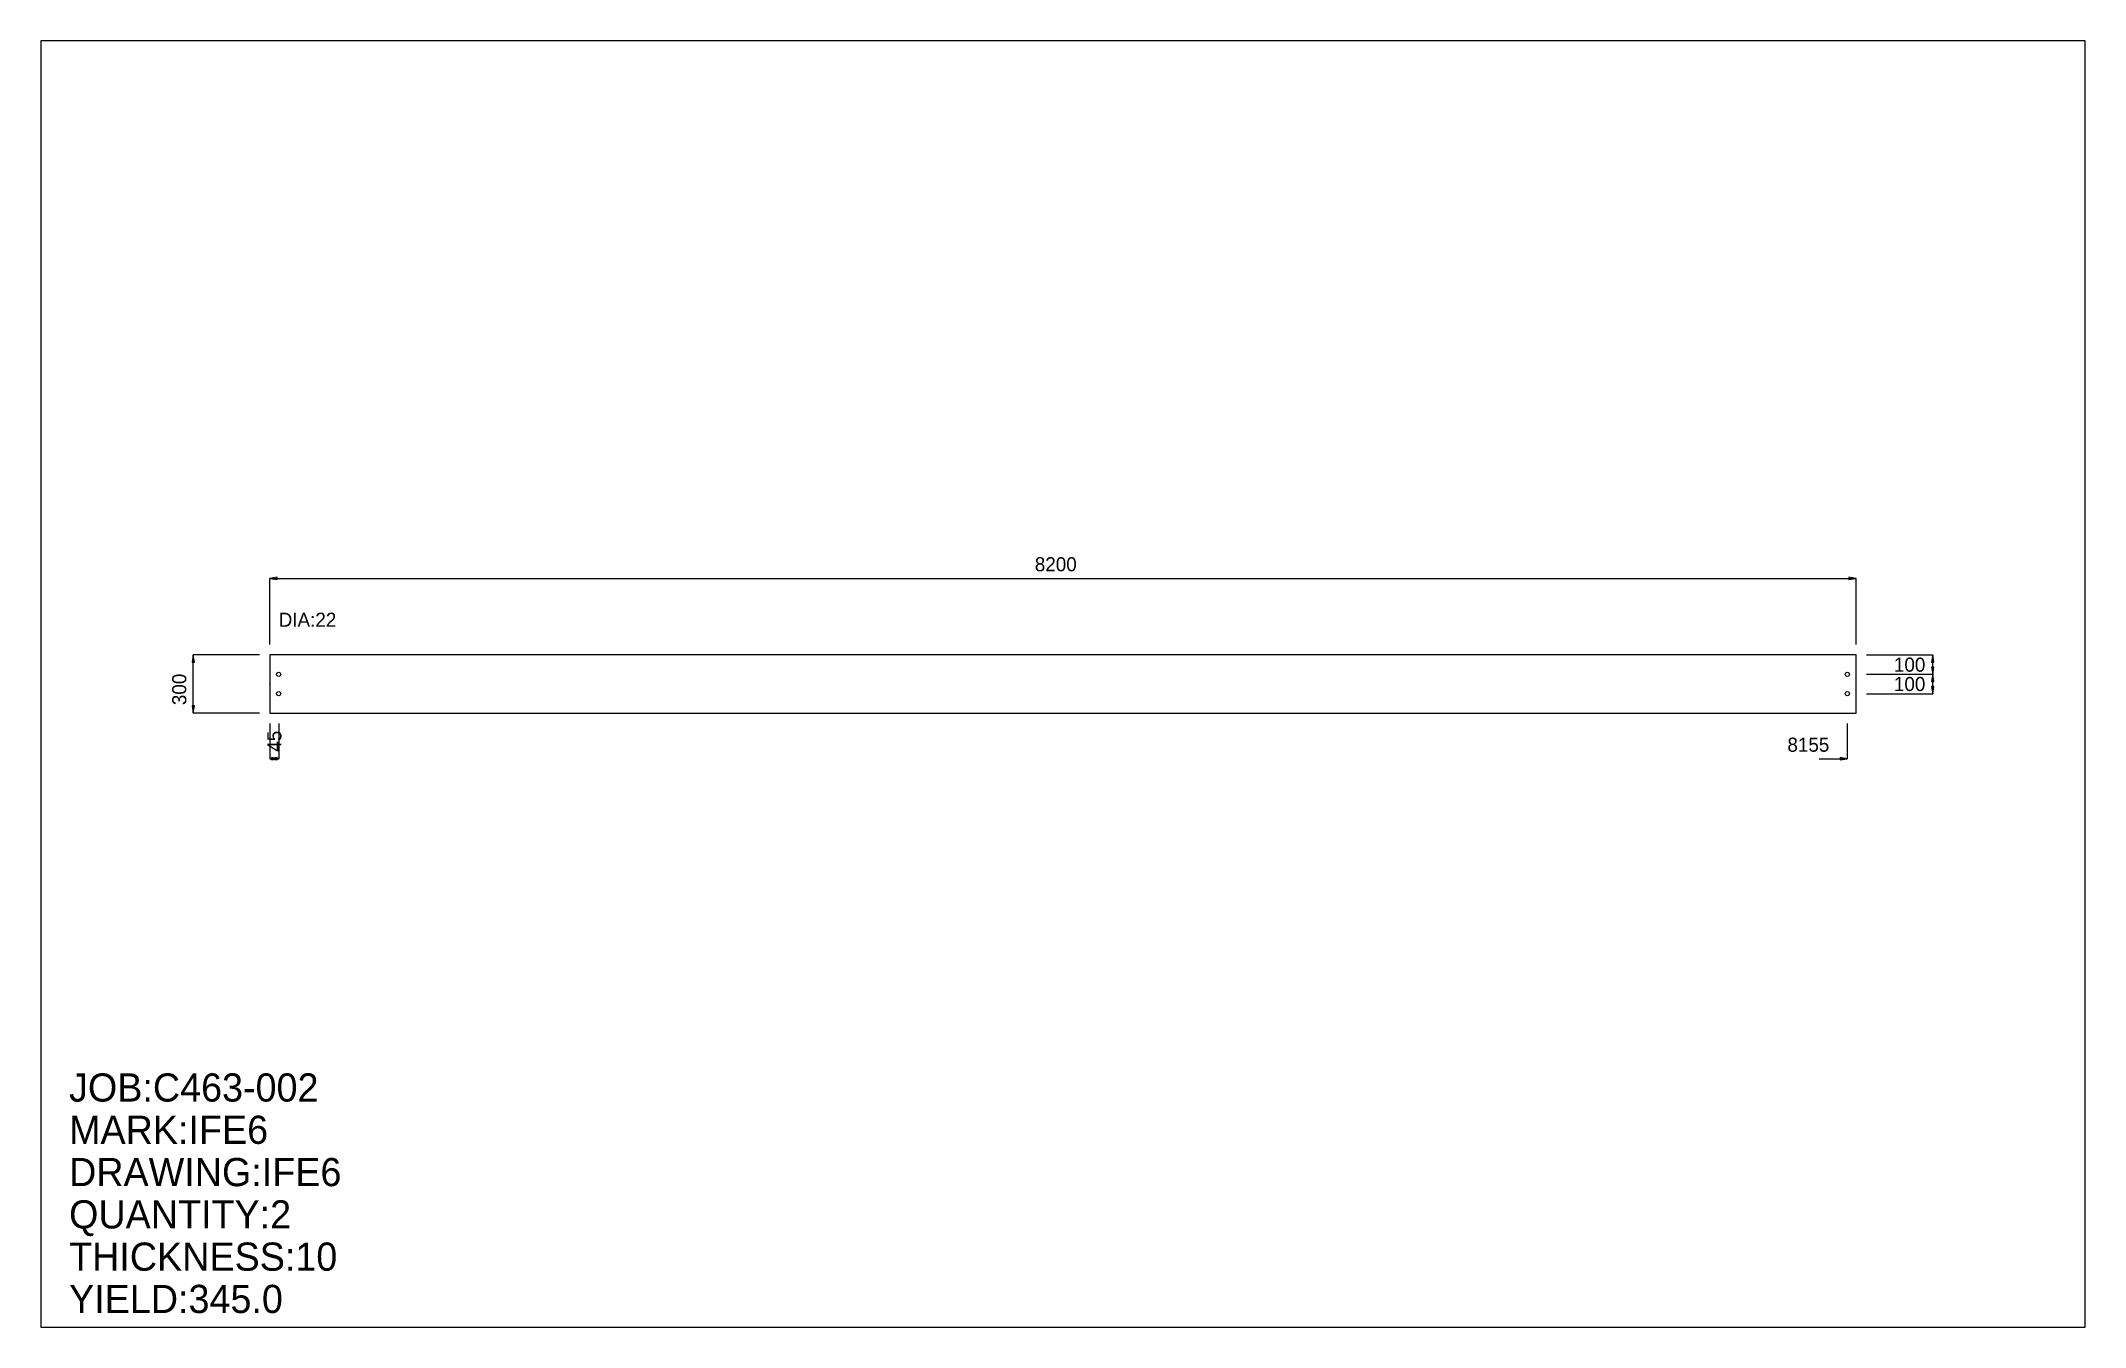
# Model space of a CAD drawing. Extents: x 0 to 10569, y 0 to 6651.
import ezdxf

# ---------------------------------------------------------------- set-up
doc = ezdxf.new("R2010")
doc.units = 0
doc.header["$LTSCALE"] = 0.125
for name, color, linetype in [('2', 7, 'CONTINUOUS'), ('3', 1, 'CONTINUOUS'), ('4', 1, 'CONTINUOUS'), ('5', 7, 'CONTINUOUS'), ('6', 4, 'CONTINUOUS')]:
    doc.layers.add(name, color=color, linetype=linetype)

# ---------------------------------------------------------------- blocks, each defined once
blk = doc.blocks.new('ARROW')
at = {"layer": '2', "linetype": 'CONTINUOUS'}
for p, q in [((0, 0), (-1, 0.166667)), ((-1, 0.166667), (-1, -0.166667)), ((-1, -0.166667), (0, 0))]:
    blk.add_line(p, q, dxfattribs=at)
blk = doc.blocks.new('PLATE')
at = {"layer": '3', "linetype": 'CONTINUOUS'}
for p, q in [((0, 0), (0, -300)), ((8199.999, 0), (0, 0)), ((8199.999, -300), (8199.999, 0)), ((0, -300), (8199.999, -300))]:
    blk.add_line(p, q, dxfattribs=at)
at = {"layer": '4', "linetype": 'CONTINUOUS'}
for centre in [(44.999001, -100), (8154.999, -100), (44.999001, -200), (8154.999, -200)]:
    blk.add_circle(centre, 11, dxfattribs=at)
at = {"layer": '5', "linetype": 'CONTINUOUS'}
for p, q in [((-0.1, -150), (0.1, -150)), ((0, -150.10001), (0, -149.89999))]:
    blk.add_line(p, q, dxfattribs=at)
blk.add_circle((0, -150), 0.1, dxfattribs=at)
at = {"layer": '6', "linetype": 'CONTINUOUS'}
for p, q in [((0, 54.66666), (0, 396.33328)), ((0, 396.28329), (8199.999, 396.28329)), ((8199.999, 54.66666), (8199.999, 396.33328)), ((-54.666637, 0.000004), (-396.33325, 0.00003)), ((-396.28329, -299.99997), (-396.28326, 0.00003)), ((8254.666, -0.000004), (8596.333, -0.00003)), ((8254.666, -100.00001), (8596.333, -100.00003)), ((8254.666, -100.00001), (8596.333, -100.00003)), ((8596.2832, -100.00003), (8596.2832, -0.00003)), ((8596.2832, -200.00003), (8596.2832, -100.00003)), ((8254.666, -200), (8596.333, -200.00003)), ((-54.66666, -300), (-396.33328, -299.99997)), ((0, -354.66666), (0, -536.88885)), ((44.999001, -354.66666), (44.999001, -536.88885)), ((8154.999, -354.66666), (8154.999, -536.88885)), ((0, -536.83887), (44.999001, -536.83887)), ((8009.2212, -536.83887), (8154.999, -536.83887))]:
    blk.add_line(p, q, dxfattribs=at)
at = {"layer": '6', "xscale": 36.444439, "yscale": 36.444439, "zscale": 36.444439}
for p, rotation in [((0, 396.28329), 180), ((-396.28326, 0.00003), 90), ((8596.2832, -0.00003), 90), ((8596.2832, -100.00003), 270), ((8596.2832, -100.00003), 90), ((8596.2832, -200.00003), 270), ((-396.28329, -299.99997), 270), ((0, -536.83887), 180)]:
    blk.add_blockref('ARROW', p, dxfattribs=dict(at, rotation=rotation))
for p in [(8199.999, 396.28329), (44.999001, -536.83887), (8154.999, -536.83887)]:
    blk.add_blockref('ARROW', p, dxfattribs=at)
at = {"layer": '5'}
blk.add_text('ZERO', height=0.015, dxfattribs=at).set_placement((0, -150))
at = {"layer": '6'}
for s, p in [('8200', (3954.2217, 432.72772)), ('DIA:22', (44.999001, 145.77776)), ('100', (8395.8389, -86.444458)), ('100', (8395.8389, -186.44446)), ('8155', (7845.2212, -500.39444))]:
    blk.add_text(s, height=72.889, dxfattribs=at).set_placement(p)
for s, p in [('300', (-432.72772, -259.33328)), ('45', (58.943939, -500.39444))]:
    blk.add_text(s, height=72.889, rotation=90, dxfattribs=at).set_placement(p)

msp = doc.modelspace()

# ---------------------------------------------------------------- linework, layer by layer
at = {"layer": '5', "linetype": 'CONTINUOUS'}
for p, q in [((10568.889, 6651.1104), (0, 6651.1104)), ((0, 6651.1104), (0, 0)), ((10568.889, 0), (10568.889, 6651.1104)), ((0, 0), (10568.889, 0))]:
    msp.add_line(p, q, dxfattribs=at)

# ---------------------------------------------------------------- block references
at = {"layer": '2'}
msp.add_blockref('PLATE', (1184.4448, 3475.5552), dxfattribs=at)

# ---------------------------------------------------------------- texts
at = {"layer": '5'}
for s, p in [('JOB:C463-002', (145.77776, 1166.222)), ('MARK:IFE6', (145.77776, 947.55542)), ('DRAWING:IFE6', (145.77776, 728.88879)), ('QUANTITY:2', (145.77776, 510.22214)), ('THICKNESS:10', (145.77776, 291.55551)), ('YIELD:345.0', (145.77776, 72.888878))]:
    msp.add_text(s, height=145.778, dxfattribs=at).set_placement(p)

doc.saveas('drawing.dxf')
